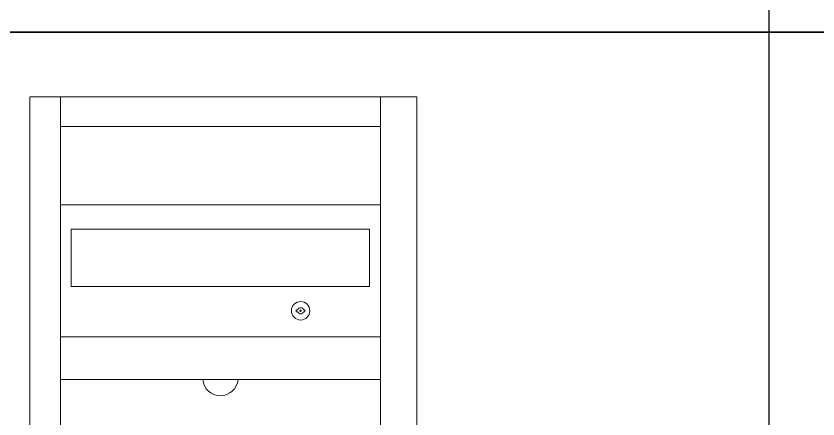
# Model space of a CAD drawing. Header units: millimetres. Extents: x -633009578 to 5705885, y -633235091 to 2571734.
# Drawn here: x 2619332 to 2620503, y 2118868 to 2119457 of the extents above; entities that cross this region are included whole.
import ezdxf
from ezdxf.enums import TextEntityAlignment as Align

# ---------------------------------------------------------------- set-up
doc = ezdxf.new("R2010")
doc.units = ezdxf.units.MM
doc.header["$LTSCALE"] = 1000
doc.header["$MEASUREMENT"] = 0
doc.layers.get('0').update_dxf_attribs({"color": 9})
doc.layers.add('000000000000电气', color=7, linetype='Continuous')
doc.styles.add('ELEC-DIM', font='simhei.ttf')

msp = doc.modelspace()

# ---------------------------------------------------------------- linework, layer by layer
at = {"lineweight": 0}
for p, q in [((2619352.3, 2119338.5, 106213.4), (2619917.4, 2119338.5, 106213.4)), ((2619352.3, 2118365.1, 106213.4), (2619352.3, 2119338.5, 106213.4)), ((2619396.8, 2119338.5, 106213.4), (2619396.8, 2118365.1, 106213.4)), ((2619863.9, 2119338.5, 106213.4), (2619863.9, 2118365.1, 106213.4)), ((2619917.4, 2119338.5, 106213.4), (2619917.4, 2118365.1, 106213.4)), ((2619396.8, 2119295.3, 106213.4), (2619863.9, 2119295.3, 106213.4)), ((2619396.8, 2119181.2, 106213.4), (2619863.9, 2119181.2, 106213.4)), ((2619412.5, 2119061.9, 106213.4), (2619412.5, 2119145.4, 106213.4)), ((2619412.5, 2119145.4, 106213.4), (2619848.2, 2119145.4, 106213.4)), ((2619848.2, 2119145.4, 106213.4), (2619848.2, 2119061.9, 106213.4)), ((2619848.2, 2119061.9, 106213.4), (2619412.5, 2119061.9, 106213.4)), ((2619741.2, 2119024.8, 106213.4), (2619741.2, 2119027.9, 106213.4)), ((2619741.2, 2119027.9, 106213.4), (2619743.3, 2119027.9, 106213.4)), ((2619743.3, 2119024.8, 106213.4), (2619741.2, 2119024.8, 106213.4)), ((2619751.7, 2119027.9, 106213.4), (2619753.8, 2119027.9, 106213.4)), ((2619753.8, 2119024.8, 106213.4), (2619751.7, 2119024.8, 106213.4)), ((2619753.8, 2119027.9, 106213.4), (2619753.8, 2119024.8, 106213.4)), ((2619396.8, 2118988.2, 106213.4), (2619863.9, 2118988.2, 106213.4)), ((2619396.8, 2118925.7, 106213.4), (2619863.9, 2118925.7, 106213.4))]:
    msp.add_line(p, q, dxfattribs=at)
for radius in [13.5, 0.899]:
    msp.add_circle((2619747.5, 2119026.3, 106213.4), radius, dxfattribs=at)
for centre, radius, start, end in [((2619747.5, 2119026.3, 106213.4), 4.49, 20.4873, 159.5127), ((2619747.5, 2119026.3, 106213.4), 4.49, 200.4873, 339.5127), ((2619630.4, 2118928.2, 106213.4), 25.9, 185.3878, 354.6122)]:
    msp.add_arc(centre, radius, start, end, dxfattribs=at)
at = {"layer": '000000000000电气'}
for p, q in [((2620431.6, 2119433.2, 1670.9), (2620431.6, 2120032.2, 1670.9)), ((2618485.5, 2119433.2, 1670.9), (2637411.8, 2119433.2, 1670.9)), ((2637411.8, 2119433.2, 1670.9), (2618485.5, 2119433.2, 1670.9)), ((2620431.6, 2118232.5, 1670.9), (2620431.6, 2119433.2, 1670.9))]:
    msp.add_line(p, q, dxfattribs=at)

# ---------------------------------------------------------------- texts
at = {"style": 'ELEC-DIM', "flags": 1}
for tag in ['A', 'REMARK']:
    msp.add_attdef(tag, text='应急照明控制器', height=0.00899, dxfattribs=at).set_placement((2619634.8, 2119338.5, 106213.4), align=Align.MIDDLE_CENTER)

doc.saveas('drawing.dxf')
